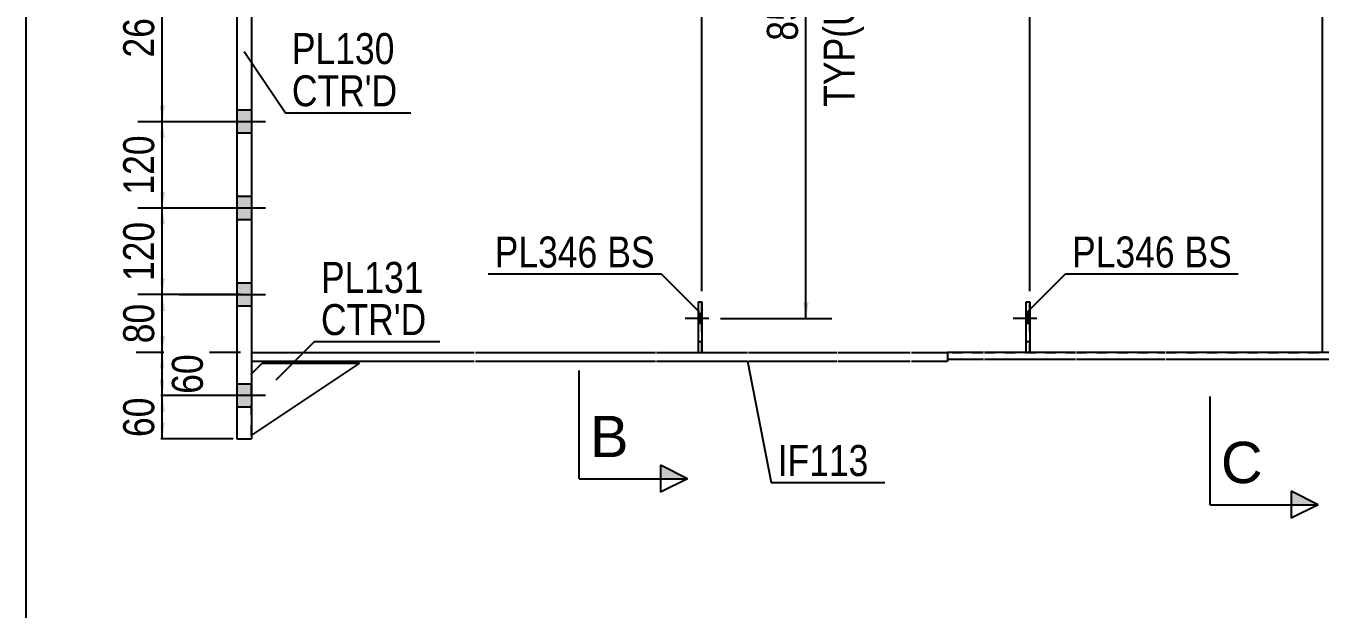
# Model space of a CAD drawing. Header units: millimetres. Extents: x -23 to 379, y -191 to 86.
# Drawn here: x -20.9 to 98.9, y -53.7 to 0.2 of the extents above; entities that cross this region are included whole.
import ezdxf

# ---------------------------------------------------------------- set-up
doc = ezdxf.new("R2010")
doc.units = ezdxf.units.MM
doc.linetypes.add('DXK_LINE_DOT1', pattern=[1.8814, 0.9407, -0.9407])
doc.linetypes.add('DXK_LINE_DOT2', pattern=[3.9198, 1.9599, -1.9599])
doc.styles.add('Arial', font='ARIAL.TTF', dxfattribs={"height": 0.2})
doc.styles.add('Arial Narrow', font='ARIALN.TTF', dxfattribs={"height": 0.2})

# ---------------------------------------------------------------- blocks, each defined once
blk = doc.blocks.new('Unknown-623515289-1211')
at = {"color": 5, "linetype": 'Continuous'}
blk.add_line((-20.85, 86.38), (-20.85, -190.62), dxfattribs=at)
blk = doc.blocks.new('Part-623515289-1775 - 1232')
at = {"color": 2, "linetype": 'Continuous'}
for p, q in [((71.68, -30), (71.68, -25.33)), ((71.68, -25.33), (72.02, -25.33)), ((72.02, -25.33), (72.02, -30))]:
    blk.add_line(p, q, dxfattribs=at)
at = {"color": 7, "linetype": 'DXK_LINE_DOT1'}
blk.add_line((71.68, -29), (72.02, -29), dxfattribs=at)
blk = doc.blocks.new('Part-623515289-1740 - 1232')
at = {"color": 7, "linetype": 'DXK_LINE_DOT1'}
for p, q in [((0, 30), (0, -30)), ((0, 30), (20.62, 30)), ((20.72, 30), (37.38, 30)), ((37.48, 30), (45.88, 30)), ((45.98, 30), (54.18, 30)), ((54.28, 30), (60.95, 30)), ((61.05, 30), (67.72, 30)), ((67.82, 30), (76.22, 30)), ((76.32, 30), (84.52, 30)), ((84.62, 30), (99.03, 30)), ((0, -30), (20.62, -30)), ((20.72, -30), (37.38, -30)), ((37.48, -30), (45.88, -30)), ((45.98, -30), (54.18, -30)), ((54.28, -30), (60.95, -30)), ((61.05, -30), (67.72, -30)), ((67.82, -30), (76.22, -30)), ((76.32, -30), (84.52, -30)), ((84.62, -30), (99.03, -30))]:
    blk.add_line(p, q, dxfattribs=at)
at = {"color": 2, "linetype": 'Continuous'}
blk.add_line((99.03, 30), (99.03, -30), dxfattribs=at)
blk = doc.blocks.new('Part-623515289-1690 - 1232')
at = {"color": 2, "linetype": 'Continuous'}
for p, q in [((10, -31), (0, -37.67)), ((0, -32), (1, -31)), ((1, -31), (10, -31))]:
    blk.add_line(p, q, dxfattribs=at)
at = {"color": 7, "linetype": 'DXK_LINE_DOT1'}
blk.add_line((0, -37.67), (0, -32), dxfattribs=at)
blk = doc.blocks.new('Bolt-623515289-1321 - 1232')
at = {"linetype": 'Continuous'}
for points in [[(-1.33, 35.07), (-1.33, 32.93), (0, 32.93), (0, 35.07)], [(-1.33, 35.07), (-1.33, 32.93), (0, 32.93), (0, 35.07)], [(-1.33, 25.73), (-1.33, 23.6), (0, 23.6), (0, 25.73)], [(-1.33, 25.73), (-1.33, 23.6), (0, 23.6), (0, 25.73)], [(-1.33, 17.73), (-1.33, 15.6), (0, 15.6), (0, 17.73)], [(-1.33, 17.73), (-1.33, 15.6), (0, 15.6), (0, 17.73)], [(-1.33, 9.73), (-1.33, 7.6), (0, 7.6), (0, 9.73)], [(-1.33, 9.73), (-1.33, 7.6), (0, 7.6), (0, 9.73)], [(-1.33, -7.6), (-1.33, -9.73), (0, -9.73), (0, -7.6)], [(-1.33, -7.6), (-1.33, -9.73), (0, -9.73), (0, -7.6)], [(-1.33, -15.6), (-1.33, -17.73), (0, -17.73), (0, -15.6)], [(-1.33, -15.6), (-1.33, -17.73), (0, -17.73), (0, -15.6)], [(-1.33, -23.6), (-1.33, -25.73), (0, -25.73), (0, -23.6)], [(-1.33, -23.6), (-1.33, -25.73), (0, -25.73), (0, -23.6)], [(-1.33, -32.93), (-1.33, -35.07), (0, -35.07), (0, -32.93)], [(-1.33, -32.93), (-1.33, -35.07), (0, -35.07), (0, -32.93)]]:
    blk.add_hatch(color=3, dxfattribs=at).paths.add_polyline_path(points)
at = {"color": 3, "linetype": 'Continuous'}
for p, q in [((0, 35.07), (-1.33, 35.07)), ((0, 35.07), (-1.33, 35.07)), ((1.32, 34), (-6.67, 34)), ((1.32, 34), (-6.67, 34)), ((0, 32.93), (-1.33, 32.93)), ((0, 32.93), (-1.33, 32.93)), ((0, 25.73), (-1.33, 25.73)), ((0, 25.73), (-1.33, 25.73)), ((1.32, 24.67), (-6.67, 24.67)), ((1.32, 24.67), (-6.67, 24.67)), ((0, 23.6), (-1.33, 23.6)), ((0, 23.6), (-1.33, 23.6)), ((0, 17.73), (-1.33, 17.73)), ((0, 17.73), (-1.33, 17.73)), ((1.32, 16.67), (-6.67, 16.67)), ((1.32, 16.67), (-6.67, 16.67)), ((0, 15.6), (-1.33, 15.6)), ((0, 15.6), (-1.33, 15.6)), ((0, 9.73), (-1.33, 9.73)), ((0, 9.73), (-1.33, 9.73)), ((1.32, 8.67), (-6.67, 8.67)), ((1.32, 8.67), (-6.67, 8.67)), ((0, 7.6), (-1.33, 7.6)), ((0, 7.6), (-1.33, 7.6)), ((0, -7.6), (-1.33, -7.6)), ((0, -7.6), (-1.33, -7.6)), ((1.32, -8.67), (-6.67, -8.67)), ((1.32, -8.67), (-6.67, -8.67)), ((0, -9.73), (-1.33, -9.73)), ((0, -9.73), (-1.33, -9.73)), ((1.32, -16.67), (-6.67, -16.67)), ((1.32, -16.67), (-6.67, -16.67)), ((0, -15.6), (-1.33, -15.6)), ((0, -15.6), (-1.33, -15.6)), ((0, -17.73), (-1.33, -17.73)), ((0, -17.73), (-1.33, -17.73)), ((0, -23.6), (-1.33, -23.6)), ((0, -23.6), (-1.33, -23.6)), ((1.32, -24.67), (-6.67, -24.67)), ((1.32, -24.67), (-6.67, -24.67)), ((0, -25.73), (-1.33, -25.73)), ((0, -25.73), (-1.33, -25.73)), ((0, -32.93), (-1.33, -32.93)), ((0, -32.93), (-1.33, -32.93)), ((1.32, -34), (-6.67, -34)), ((1.32, -34), (-6.67, -34)), ((0, -35.07), (-1.33, -35.07)), ((0, -35.07), (-1.33, -35.07))]:
    blk.add_line(p, q, dxfattribs=at)
blk = doc.blocks.new('Part-623515289-1477 - 1232')
at = {"color": 2, "linetype": 'Continuous'}
for p, q in [((0, -30), (20.62, -30)), ((0, -30.8), (20.62, -30.8)), ((20.72, -30), (37.38, -30)), ((20.72, -30.8), (37.38, -30.8)), ((37.48, -30), (45.88, -30)), ((37.48, -30.8), (45.88, -30.8)), ((45.98, -30), (54.18, -30)), ((45.98, -30.8), (54.18, -30.8)), ((54.28, -30), (60.95, -30)), ((54.28, -30.8), (60.95, -30.8)), ((61.05, -30), (64.38, -30)), ((61.05, -30.8), (64.38, -30.8)), ((64.38, -30), (64.38, -30.8))]:
    blk.add_line(p, q, dxfattribs=at)
at = {"color": 7, "linetype": 'DXK_LINE_DOT1'}
blk.add_line((0, -30), (0, -30.8), dxfattribs=at)
blk = doc.blocks.new('Part-623515289-1499 - 1232')
at = {"color": 2, "linetype": 'Continuous'}
for p, q in [((67.72, -30), (64.38, -30)), ((64.38, -30), (64.38, -30.67)), ((67.72, -30.67), (64.38, -30.67)), ((76.22, -30), (67.82, -30)), ((76.22, -30.67), (67.82, -30.67)), ((84.52, -30), (76.32, -30)), ((84.52, -30.67), (76.32, -30.67)), ((121.33, -30), (84.62, -30)), ((121.33, -30.67), (84.62, -30.67)), ((129.63, -30), (121.43, -30)), ((129.63, -30.67), (121.43, -30.67)), ((138.13, -30), (129.73, -30)), ((138.13, -30.67), (129.73, -30.67)), ((146.43, -30), (138.23, -30)), ((146.43, -30.67), (138.23, -30.67)), ((153.2, -30), (146.53, -30)), ((153.2, -30.67), (146.53, -30.67)), ((161.52, -30), (153.3, -30)), ((161.48, -30.67), (153.3, -30.67)), ((164.85, -31.03), (161.48, -30.67)), ((161.52, -30), (164.85, -30.36)), ((164.95, -31.78), (168.39, -32.14)), ((168.32, -32.81), (164.95, -32.45))]:
    blk.add_line(p, q, dxfattribs=at)
at = {"color": 7, "linetype": 'DXK_LINE_DOT1'}
blk.add_line((168.39, -32.14), (168.32, -32.81), dxfattribs=at)
blk = doc.blocks.new('Part-623515289-1661 - 1232')
at = {"color": 2, "linetype": 'Continuous'}
for p, q in [((-1.33, 38), (0, 38)), ((-1.33, 38), (-1.33, -38)), ((0, 38), (0, -38)), ((-1.33, -38), (0, -38))]:
    blk.add_line(p, q, dxfattribs=at)
blk = doc.blocks.new('Part-623515289-1780 - 1232')
at = {"color": 7, "linetype": 'DXK_LINE_DOT1'}
for p, q in [((71.68, -30), (71.68, -25.33)), ((71.68, -25.33), (72.02, -25.33)), ((72.02, -30), (72.02, -25.33))]:
    blk.add_line(p, q, dxfattribs=at)
blk = doc.blocks.new('Part-623515289-1785 - 1232')
at = {"color": 2, "linetype": 'Continuous'}
for p, q in [((41.35, -30), (41.35, -25.33)), ((41.35, -25.33), (41.68, -25.33)), ((41.68, -25.33), (41.68, -30))]:
    blk.add_line(p, q, dxfattribs=at)
at = {"color": 7, "linetype": 'DXK_LINE_DOT1'}
blk.add_line((41.35, -29), (41.68, -29), dxfattribs=at)
blk = doc.blocks.new('Part-623515289-1790 - 1232')
at = {"color": 7, "linetype": 'DXK_LINE_DOT1'}
for p, q in [((41.35, -30), (41.35, -25.33)), ((41.35, -25.33), (41.68, -25.33)), ((41.68, -30), (41.68, -25.33))]:
    blk.add_line(p, q, dxfattribs=at)
blk = doc.blocks.new('Bolt-623515289-1934 - 1232')
at = {"color": 3, "linetype": 'DXK_LINE_DOT2'}
for p, q in [((42.32, -26.87), (40.12, -26.87)), ((41.68, -26.4), (41.35, -26.4)), ((41.68, -27.33), (41.35, -27.33))]:
    blk.add_line(p, q, dxfattribs=at)
blk = doc.blocks.new('Bolt-623515289-1935 - 1232')
at = {"linetype": 'Continuous'}
blk.add_hatch(color=3, dxfattribs=at).paths.add_polyline_path([(41.68, -27.33), (41.68, -26.4), (41.35, -26.4), (41.35, -27.33)])
at = {"color": 3, "linetype": 'Continuous'}
for p, q in [((42.32, -26.87), (40.12, -26.87)), ((41.68, -26.4), (41.35, -26.4)), ((41.68, -27.33), (41.35, -27.33))]:
    blk.add_line(p, q, dxfattribs=at)
blk = doc.blocks.new('Bolt-623515289-1936 - 1232')
at = {"color": 3, "linetype": 'DXK_LINE_DOT2'}
for p, q in [((72.65, -26.87), (70.45, -26.87)), ((72.02, -26.4), (71.68, -26.4)), ((72.02, -27.33), (71.68, -27.33))]:
    blk.add_line(p, q, dxfattribs=at)
blk = doc.blocks.new('Bolt-623515289-1937 - 1232')
at = {"linetype": 'Continuous'}
blk.add_hatch(color=3, dxfattribs=at).paths.add_polyline_path([(72.02, -27.33), (72.02, -26.4), (71.68, -26.4), (71.68, -27.33)])
at = {"color": 3, "linetype": 'Continuous'}
for p, q in [((72.65, -26.87), (70.45, -26.87)), ((72.02, -26.4), (71.68, -26.4)), ((72.02, -27.33), (71.68, -27.33))]:
    blk.add_line(p, q, dxfattribs=at)
blk = doc.blocks.new('StraightDimension-623515289-7506 - 1232')
at = {"linetype": 'Continuous'}
for points in [[(-8.49, 7.17), (-8.24, 8.67), (-7.99, 7.17)], [(-7.99, -7.17), (-8.24, -8.67), (-8.49, -7.17)]]:
    blk.add_hatch(color=7, dxfattribs=at).paths.add_polyline_path(points)
at = {"color": 7, "linetype": 'Continuous'}
for p, q in [((-1, 8.67), (-10.49, 8.67)), ((-8.24, -8.67), (-8.24, 8.67)), ((-1, -8.67), (-10.49, -8.67))]:
    blk.add_line(p, q, dxfattribs=at)
at = {"color": 0}
blk.add_wipeout([(-8.39, 3.34), (-12.59, 3.34), (-12.59, -3.34), (-8.39, -3.34)], dxfattribs=at)
at = {"color": 3, "style": 'Arial Narrow'}
blk.add_text('260', height=2.863, rotation=90.0002, dxfattribs=at).set_placement((-8.99, -2.74))
blk = doc.blocks.new('StraightDimension-623515289-12069 - 1232')
at = {"linetype": 'Continuous'}
blk.add_hatch(color=7, dxfattribs=at).paths.add_polyline_path([(40.18, 57.18), (41.68, 56.93), (40.18, 56.68)])
at = {"color": 7, "linetype": 'Continuous'}
for p, q in [((41.68, -24.33), (41.68, 61.43)), ((31.62, 56.93), (41.68, 56.93))]:
    blk.add_line(p, q, dxfattribs=at)
at = {"color": 0}
blk.add_wipeout([(40.91, 57.83), (40.91, 62.03), (32.4, 62.03), (32.4, 57.83)], dxfattribs=at)
at = {"color": 3, "style": 'Arial Narrow'}
blk.add_text('1352', height=2.863, dxfattribs=at).set_placement((33, 58.43))
blk = doc.blocks.new('StraightDimension-623515289-2198 - 1232')
at = {"linetype": 'Continuous'}
for points in [[(51.05, 28.5), (51.3, 30), (51.55, 28.5)], [(51.55, -25.37), (51.3, -26.87), (51.05, -25.37)]]:
    blk.add_hatch(color=7, dxfattribs=at).paths.add_polyline_path(points)
at = {"color": 7, "linetype": 'Continuous'}
for p, q in [((43.42, 30), (53.7, 30)), ((51.3, -26.87), (51.3, 30)), ((43.4, -26.87), (53.7, -26.87))]:
    blk.add_line(p, q, dxfattribs=at)
at = {"color": 0, "linetype": 'Continuous'}
blk.add_wipeout([(56.4, 11.02), (52.2, 11.02), (52.2, -7.89), (56.4, -7.89)], dxfattribs=at)
at = {"color": 3, "linetype": 'Continuous', "style": 'Arial Narrow'}
blk.add_text('TYP(U.O.N)', height=2.863, rotation=90.0002, dxfattribs=at).set_placement((55.8, -7.29))
at = {"color": 0}
blk.add_wipeout([(51.15, 4.91), (46.95, 4.91), (46.95, -1.78), (51.15, -1.78)], dxfattribs=at)
at = {"color": 3, "style": 'Arial Narrow'}
blk.add_text('853', height=2.863, rotation=90.0002, dxfattribs=at).set_placement((50.55, -1.18))
blk = doc.blocks.new('StraightDimension-623515289-7507 - 1232')
at = {"linetype": 'Continuous'}
for points in [[(-8.49, -10.17), (-8.24, -8.67), (-7.99, -10.17)], [(-7.99, -15.17), (-8.24, -16.67), (-8.49, -15.17)]]:
    blk.add_hatch(color=7, dxfattribs=at).paths.add_polyline_path(points)
at = {"color": 7, "linetype": 'Continuous'}
for p, q in [((-1, -8.67), (-10.49, -8.67)), ((-8.24, -16.67), (-8.24, -8.67)), ((-1, -16.67), (-10.49, -16.67))]:
    blk.add_line(p, q, dxfattribs=at)
at = {"color": 0}
blk.add_wipeout([(-8.39, -9.32), (-12.59, -9.32), (-12.59, -16.01), (-8.39, -16.01)], dxfattribs=at)
at = {"color": 3, "style": 'Arial Narrow'}
blk.add_text('120', height=2.863, rotation=90.0002, dxfattribs=at).set_placement((-8.99, -15.41))
blk = doc.blocks.new('StraightDimension-623515289-7508 - 1232')
at = {"linetype": 'Continuous'}
for points in [[(-8.49, -18.17), (-8.24, -16.67), (-7.99, -18.17)], [(-7.99, -23.16), (-8.24, -24.66), (-8.49, -23.16)]]:
    blk.add_hatch(color=7, dxfattribs=at).paths.add_polyline_path(points)
at = {"color": 7, "linetype": 'Continuous'}
for p, q in [((-1, -16.67), (-10.49, -16.67)), ((-8.24, -24.66), (-8.24, -16.67)), ((-1, -24.66), (-10.49, -24.66))]:
    blk.add_line(p, q, dxfattribs=at)
at = {"color": 0}
blk.add_wipeout([(-8.39, -17.32), (-12.59, -17.32), (-12.59, -24.01), (-8.39, -24.01)], dxfattribs=at)
at = {"color": 3, "style": 'Arial Narrow'}
blk.add_text('120', height=2.863, rotation=90.0002, dxfattribs=at).set_placement((-8.99, -23.41))
blk = doc.blocks.new('StraightDimension-623515289-7509 - 1232')
at = {"linetype": 'Continuous'}
for points in [[(-8.49, -26.16), (-8.24, -24.66), (-7.99, -26.16)], [(-7.99, -28.5), (-8.24, -30), (-8.49, -28.5)]]:
    blk.add_hatch(color=7, dxfattribs=at).paths.add_polyline_path(points)
at = {"color": 7, "linetype": 'Continuous'}
for p, q in [((-1, -24.66), (-10.49, -24.66)), ((-8.24, -30), (-8.24, -24.66)), ((-1, -30), (-10.49, -30))]:
    blk.add_line(p, q, dxfattribs=at)
at = {"color": 0}
blk.add_wipeout([(-8.39, -24.9), (-12.59, -24.9), (-12.59, -29.76), (-8.39, -29.76)], dxfattribs=at)
at = {"color": 3, "style": 'Arial Narrow'}
blk.add_text('80', height=2.863, rotation=90.0002, dxfattribs=at).set_placement((-8.99, -29.16))
blk = doc.blocks.new('StraightDimension-623515289-7510 - 1232')
at = {"linetype": 'Continuous'}
for points in [[(-8.49, -31.5), (-8.24, -30), (-7.99, -31.5)], [(-7.99, -32.5), (-8.24, -34), (-8.49, -32.5)]]:
    blk.add_hatch(color=7, dxfattribs=at).paths.add_polyline_path(points)
at = {"color": 7, "linetype": 'Continuous'}
for p, q in [((-1, -30), (-10.64, -30)), ((-8.24, -34), (-8.24, -30)), ((-1, -34), (-10.64, -34))]:
    blk.add_line(p, q, dxfattribs=at)
at = {"color": 0}
blk.add_wipeout([(-3.89, -29.57), (-8.09, -29.57), (-8.09, -34.43), (-3.89, -34.43)], dxfattribs=at)
at = {"color": 3, "style": 'Arial Narrow'}
blk.add_text('60', height=2.863, rotation=90.0002, dxfattribs=at).set_placement((-4.49, -33.83))
blk = doc.blocks.new('StraightDimension-623515289-7511 - 1232')
at = {"linetype": 'Continuous'}
for points in [[(-8.49, -35.5), (-8.24, -34), (-7.99, -35.5)], [(-7.99, -36.5), (-8.24, -38), (-8.49, -36.5)]]:
    blk.add_hatch(color=7, dxfattribs=at).paths.add_polyline_path(points)
at = {"color": 7, "linetype": 'Continuous'}
for p, q in [((-1, -34), (-10.49, -34)), ((-8.24, -38), (-8.24, -34)), ((-1.67, -38), (-10.49, -38))]:
    blk.add_line(p, q, dxfattribs=at)
at = {"color": 0}
blk.add_wipeout([(-8.39, -33.57), (-12.59, -33.57), (-12.59, -38.43), (-8.39, -38.43)], dxfattribs=at)
at = {"color": 3, "style": 'Arial Narrow'}
blk.add_text('60', height=2.863, rotation=90.0002, dxfattribs=at).set_placement((-8.99, -37.83))
blk = doc.blocks.new('StraightDimension-623515289-12064 - 1232')
at = {"linetype": 'Continuous'}
blk.add_hatch(color=7, dxfattribs=at).paths.add_polyline_path([(101.52, 62.88), (103.02, 62.63), (101.52, 62.38)])
at = {"color": 7, "linetype": 'Continuous'}
for p, q in [((103.02, -24.33), (103.02, 67.13)), ((92.96, 62.63), (103.02, 62.63))]:
    blk.add_line(p, q, dxfattribs=at)
at = {"color": 0}
blk.add_wipeout([(102.24, 63.53), (102.24, 67.73), (93.73, 67.73), (93.73, 63.53)], dxfattribs=at)
at = {"color": 3, "style": 'Arial Narrow'}
blk.add_text('6050', height=2.863, dxfattribs=at).set_placement((94.33, 64.13))
blk = doc.blocks.new('StraightDimension-623515289-12067 - 1232')
at = {"linetype": 'Continuous'}
blk.add_hatch(color=7, dxfattribs=at).paths.add_polyline_path([(70.52, 57.18), (72.02, 56.93), (70.52, 56.68)])
at = {"color": 7, "linetype": 'Continuous'}
for p, q in [((72.02, -24.33), (72.02, 61.43)), ((61.95, 56.93), (72.02, 56.93))]:
    blk.add_line(p, q, dxfattribs=at)
at = {"color": 0}
blk.add_wipeout([(71.24, 57.83), (71.24, 62.03), (62.73, 62.03), (62.73, 57.83)], dxfattribs=at)
at = {"color": 3, "style": 'Arial Narrow'}
blk.add_text('4004', height=2.863, dxfattribs=at).set_placement((63.33, 58.43))
blk = doc.blocks.new('Mark-623515289-1657 - 1232')
at = {"color": 7, "linetype": 'Continuous'}
for p, q in [((-0.66, -2.17), (3.15, -7.84)), ((3.15, -7.84), (14.76, -7.84))]:
    blk.add_line(p, q, dxfattribs=at)
at = {"color": 0}
for points in [[(13.26, -3.34), (13.26, -0.34), (3.75, -0.34), (3.75, -3.34)], [(13.51, -7.24), (13.51, -4.24), (3.75, -4.24), (3.75, -7.24)]]:
    blk.add_wipeout(points, dxfattribs=at)
for points in [[(13.26, -3.34), (13.26, -0.34), (3.75, -0.34), (3.75, -3.34)], [(13.51, -7.24), (13.51, -4.24), (3.75, -4.24), (3.75, -7.24)]]:
    blk.add_wipeout(points, dxfattribs=at)
at = {"color": 3, "style": 'Arial Narrow'}
blk.add_text('PL130', height=2.863, dxfattribs=at).set_placement((3.75, -3.34))
at = {"color": 1, "style": 'Arial Narrow'}
blk.add_text("CTR'D", height=2.863, dxfattribs=at).set_placement((3.75, -7.24))
blk = doc.blocks.new('Mark-623515289-1473 - 1232')
at = {"color": 7, "linetype": 'Continuous'}
for p, q in [((45.88, -30.8), (48.08, -42.03)), ((48.08, -42.03), (58.59, -42.03))]:
    blk.add_line(p, q, dxfattribs=at)
at = {"color": 0}
blk.add_wipeout([(57.09, -41.43), (57.09, -38.43), (48.68, -38.43), (48.68, -41.43)], dxfattribs=at)
blk.add_wipeout([(57.09, -41.43), (57.09, -38.43), (48.68, -38.43), (48.68, -41.43)], dxfattribs=at)
at = {"color": 3, "style": 'Arial Narrow'}
blk.add_text('IF113', height=2.863, dxfattribs=at).set_placement((48.68, -41.43))
blk = doc.blocks.new('Mark-623515289-1686 - 1232')
at = {"color": 7, "linetype": 'Continuous'}
for p, q in [((2.3, -32.54), (5.84, -29)), ((5.84, -29), (17.44, -29))]:
    blk.add_line(p, q, dxfattribs=at)
at = {"color": 0}
for points in [[(15.94, -24.5), (15.94, -21.5), (6.44, -21.5), (6.44, -24.5)], [(16.19, -28.4), (16.19, -25.4), (6.44, -25.4), (6.44, -28.4)]]:
    blk.add_wipeout(points, dxfattribs=at)
for points in [[(15.94, -24.5), (15.94, -21.5), (6.44, -21.5), (6.44, -24.5)], [(16.19, -28.4), (16.19, -25.4), (6.44, -25.4), (6.44, -28.4)]]:
    blk.add_wipeout(points, dxfattribs=at)
at = {"color": 3, "style": 'Arial Narrow'}
blk.add_text('PL131', height=2.863, dxfattribs=at).set_placement((6.44, -24.5))
at = {"color": 1, "style": 'Arial Narrow'}
blk.add_text("CTR'D", height=2.863, dxfattribs=at).set_placement((6.44, -28.4))
blk = doc.blocks.new('SectionMark-623515289-2654 - 1232')
at = {"linetype": 'Continuous'}
for points in [[(37.83, 74.89), (37.83, 76.14), (40.33, 76.14)], [(37.83, -41.69), (37.83, -40.44), (40.33, -41.69)]]:
    blk.add_hatch(color=30, dxfattribs=at).paths.add_polyline_path(points)
at = {"color": 30, "linetype": 'Continuous'}
for p, q in [((37.83, 74.89), (37.83, 77.39)), ((37.83, 77.39), (40.33, 76.14)), ((30.33, 76.14), (30.33, 66.14)), ((30.33, 76.14), (40.33, 76.14)), ((40.33, 76.14), (37.83, 74.89)), ((30.33, -41.69), (30.33, -31.69)), ((40.33, -41.69), (37.83, -40.44)), ((37.83, -40.44), (37.83, -42.94)), ((30.33, -41.69), (40.33, -41.69)), ((40.33, -41.69), (37.83, -42.94))]:
    blk.add_line(p, q, dxfattribs=at)
at = {"color": 0, "linetype": 'Continuous'}
for points in [[(34.88, 70.14), (34.88, 74.14), (31.33, 74.14), (31.33, 70.14)], [(34.88, -39.69), (34.88, -35.69), (31.33, -35.69), (31.33, -39.69)]]:
    blk.add_wipeout(points, dxfattribs=at)
at = {"color": 96, "linetype": 'Continuous', "style": 'Arial'}
for p in [(31.33, 70.14), (31.33, -39.69)]:
    blk.add_text('B', height=3.82, dxfattribs=at).set_placement(p)
blk = doc.blocks.new('MarkSet-623515289-2729 - 1232')
at = {"color": 7, "linetype": 'Continuous'}
for p, q in [((71.77, -26.29), (75.31, -22.75)), ((75.31, -22.75), (91.29, -22.75))]:
    blk.add_line(p, q, dxfattribs=at)
at = {"color": 0}
for points in [[(85.41, -22.15), (85.41, -19.15), (75.91, -19.15), (75.91, -22.15)], [(90.69, -22.15), (90.69, -19.15), (86.31, -19.15), (86.31, -22.15)]]:
    blk.add_wipeout(points, dxfattribs=at)
for points in [[(85.41, -22.15), (85.41, -19.15), (75.91, -19.15), (75.91, -22.15)], [(90.69, -22.15), (90.69, -19.15), (86.31, -19.15), (86.31, -22.15)]]:
    blk.add_wipeout(points, dxfattribs=at)
at = {"color": 3, "style": 'Arial Narrow'}
for s, p in [('PL346', (75.91, -22.15)), ('BS', (86.31, -22.15))]:
    blk.add_text(s, height=2.863, dxfattribs=at).set_placement(p)
blk = doc.blocks.new('MarkSet-623515289-2735 - 1232')
at = {"color": 7, "linetype": 'Continuous'}
for p in [(21.91, -22.75), (41.44, -26.29)]:
    blk.add_line(p, (37.9, -22.75), dxfattribs=at)
at = {"color": 0}
for points in [[(32.02, -22.15), (32.02, -19.15), (22.51, -19.15), (22.51, -22.15)], [(37.3, -22.15), (37.3, -19.15), (32.92, -19.15), (32.92, -22.15)]]:
    blk.add_wipeout(points, dxfattribs=at)
for points in [[(32.02, -22.15), (32.02, -19.15), (22.51, -19.15), (22.51, -22.15)], [(37.3, -22.15), (37.3, -19.15), (32.92, -19.15), (32.92, -22.15)]]:
    blk.add_wipeout(points, dxfattribs=at)
at = {"color": 3, "style": 'Arial Narrow'}
for s, p in [('PL346', (22.51, -22.15)), ('BS', (32.92, -22.15))]:
    blk.add_text(s, height=2.863, dxfattribs=at).set_placement(p)
blk = doc.blocks.new('SectionMark-623515289-7781 - 1232')
at = {"linetype": 'Continuous'}
for points in [[(96.18, 62.06), (96.18, 63.31), (98.68, 63.31)], [(96.18, -44.09), (96.18, -42.84), (98.68, -44.09)]]:
    blk.add_hatch(color=30, dxfattribs=at).paths.add_polyline_path(points)
at = {"color": 30, "linetype": 'Continuous'}
for p, q in [((96.18, 62.06), (96.18, 64.56)), ((96.18, 64.56), (98.68, 63.31)), ((88.68, 63.31), (88.68, 53.31)), ((88.68, 63.31), (98.68, 63.31)), ((98.68, 63.31), (96.18, 62.06)), ((88.68, -44.09), (88.68, -34.09)), ((98.68, -44.09), (96.18, -42.84)), ((96.18, -42.84), (96.18, -45.34)), ((88.68, -44.09), (98.68, -44.09)), ((98.68, -44.09), (96.18, -45.34))]:
    blk.add_line(p, q, dxfattribs=at)
at = {"color": 0, "linetype": 'Continuous'}
for points in [[(93.53, 57.31), (93.53, 61.31), (89.68, 61.31), (89.68, 57.31)], [(93.53, -42.09), (93.53, -38.09), (89.68, -38.09), (89.68, -42.09)]]:
    blk.add_wipeout(points, dxfattribs=at)
at = {"color": 96, "linetype": 'Continuous', "style": 'Arial'}
for p in [(89.68, 57.31), (89.68, -42.09)]:
    blk.add_text('C', height=3.82, dxfattribs=at).set_placement(p)

msp = doc.modelspace()

# ---------------------------------------------------------------- block references
for name in ['Unknown-623515289-1211', 'Part-623515289-1661 - 1232', 'Bolt-623515289-1321 - 1232', 'Part-623515289-1740 - 1232', 'Part-623515289-1785 - 1232', 'Part-623515289-1790 - 1232', 'Part-623515289-1775 - 1232', 'Part-623515289-1780 - 1232', 'Bolt-623515289-1934 - 1232', 'Bolt-623515289-1935 - 1232', 'Bolt-623515289-1936 - 1232', 'Bolt-623515289-1937 - 1232', 'Part-623515289-1477 - 1232', 'Part-623515289-1690 - 1232', 'Part-623515289-1499 - 1232']:
    msp.add_blockref(name, (0, 0))

# ---------------------------------------------------------------- next in the draw order: block references
for name in ['StraightDimension-623515289-12064 - 1232', 'StraightDimension-623515289-12069 - 1232', 'StraightDimension-623515289-12067 - 1232', 'StraightDimension-623515289-2198 - 1232', 'StraightDimension-623515289-7506 - 1232', 'Mark-623515289-1686 - 1232', 'Mark-623515289-1473 - 1232']:
    msp.add_blockref(name, (0, 0))

# ---------------------------------------------------------------- next in the draw order: block references
for name in ['SectionMark-623515289-2654 - 1232', 'Mark-623515289-1657 - 1232', 'StraightDimension-623515289-7507 - 1232', 'MarkSet-623515289-2729 - 1232']:
    msp.add_blockref(name, (0, 0))

# ---------------------------------------------------------------- next in the draw order: block references
for name in ['SectionMark-623515289-7781 - 1232', 'StraightDimension-623515289-7508 - 1232', 'MarkSet-623515289-2735 - 1232']:
    msp.add_blockref(name, (0, 0))

# ---------------------------------------------------------------- next in the draw order: block references
msp.add_blockref('StraightDimension-623515289-7509 - 1232', (0, 0))

# ---------------------------------------------------------------- next in the draw order: block references
msp.add_blockref('StraightDimension-623515289-7510 - 1232', (0, 0))

# ---------------------------------------------------------------- next in the draw order: block references
msp.add_blockref('StraightDimension-623515289-7511 - 1232', (0, 0))

doc.saveas('drawing.dxf')
